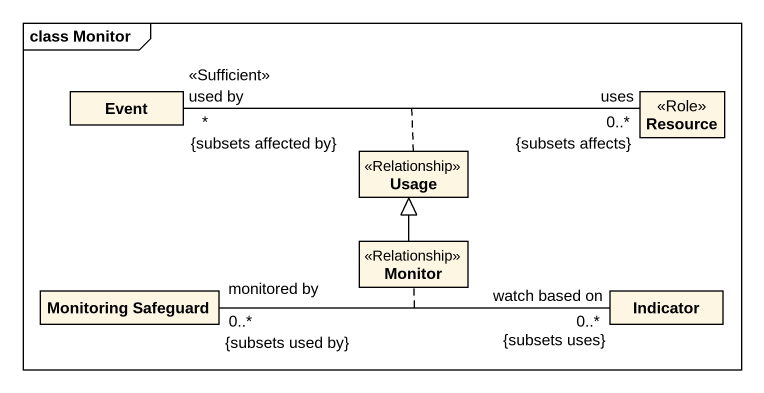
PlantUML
@startuml
mainframe class Monitor
hide circle
hide empty members
class Event
class Resource <<Role>>
class Usage <<Relationship>>
class "Monitoring Safeguard" as Monitoring_Safeguard
class Monitor <<Relationship>>
class Indicator
Event "used by\n<<Sufficient>>\n*\n{subsets affected by}" -right- "uses\n0..*\n{subsets affects}" Resource
(Event, Resource) .. Usage
Monitoring_Safeguard "monitored by\n0..*\n{subsets used by}" -right- "watch based on\n0..*\n{subsets uses}" Indicator
(Monitoring_Safeguard, Indicator) .. Monitor
Monitor -up-|> Usage
@enduml
